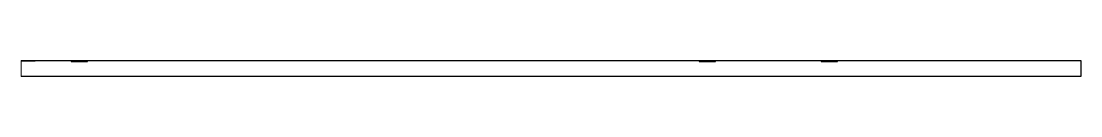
# Paper-space layout 'Layout1' of a CAD drawing. Header units: millimetres. Extents: x 0 to 257, y 96 to 99.
# The model-space entities are those that its viewports show. They can reach past a viewport. Long polylines and large blocks are cut down to what shows.
import ezdxf

# ---------------------------------------------------------------- set-up
doc = ezdxf.new("R2010")
doc.units = ezdxf.units.MM
doc.header["$LTSCALE"] = 10
doc.layers.add('MEMBERS', color=5, linetype='Continuous')

msp = doc.modelspace()

# ---------------------------------------------------------------- linework, layer by layer
at = {"layer": 'MEMBERS', "color": 3, "linetype": 'Continuous'}
for p, q in [((0, 85), (158, 86)), ((0, -90), (0, 85)), ((158, 86), (158, 90)), ((158, 90), (566, 90)), ((566, 90), (566, 80)), ((566, 80), (750, 80)), ((750, 80), (750, 90)), ((750, 90), (7661, 90)), ((7661, 90), (7661, 80)), ((7661, 80), (7845, 80)), ((7845, 80), (7845, 90)), ((7845, 90), (9041, 90)), ((9041, 90), (9041, 80)), ((9041, 80), (9225, 80)), ((9225, 80), (9225, 90)), ((9225, 90), (11974, 90)), ((11974, 90), (11974, -90)), ((11974, -90), (0, -90))]:
    msp.add_line(p, q, dxfattribs=at)

psp = doc.layouts.get("Layout1")

# ---------------------------------------------------------------- viewports
at = {"layer": '0'}
psp.add_viewport(center=(128.5, 97.5), size=(257, 3.87442), view_center_point=(5987.11, 0), view_height=180.51781, dxfattribs=at)

doc.saveas('drawing.dxf')
